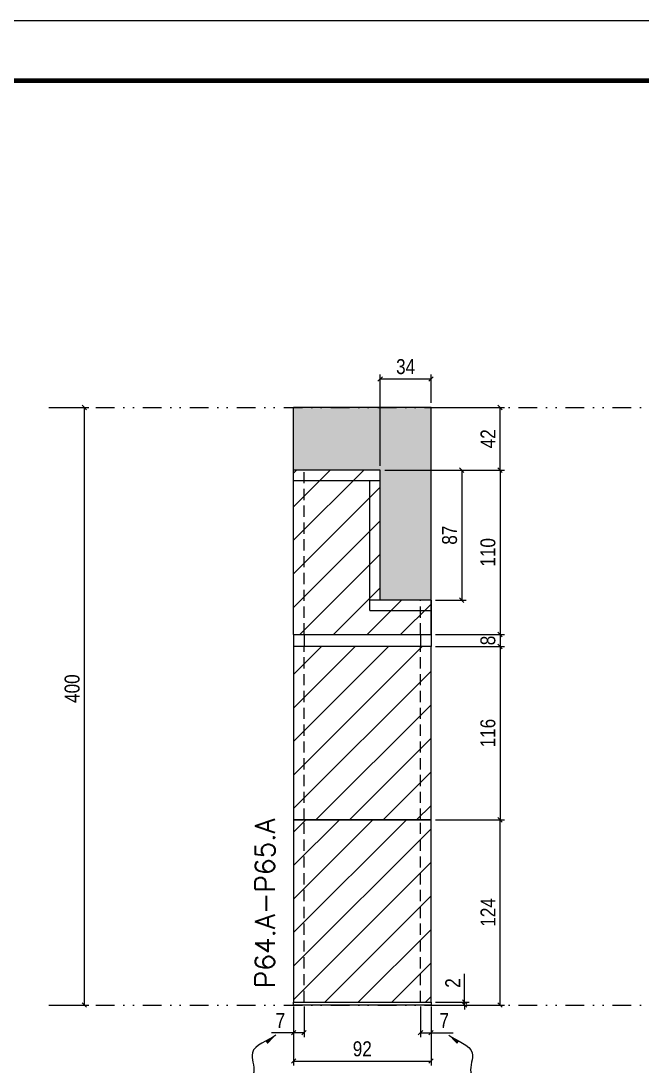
# Model space of a CAD drawing. Extents: x 28748 to 35002, y 14885 to 43501.
# Drawn here: x 29164 to 29580, y 35910 to 36609 of the extents above; entities that cross this region are included whole.
import ezdxf

# ---------------------------------------------------------------- set-up
doc = ezdxf.new("R2010")
doc.units = 0
for name, pattern in [('DASHED', [0.75, 0.5, -0.25]), ('DIVIDE2', [0.625, 0.25, -0.125, 0, -0.125, 0, -0.125]), ('HIDDEN', [0.375, 0.25, -0.125])]:
    doc.linetypes.add(name, pattern=pattern)
for name, color, linetype in [('COTA', 241, 'Continuous'), ('Nível', 160, 'Continuous'), ('Painéis', 200, 'Continuous'), ('SARR_2.2x7', 40, 'Continuous'), ('Sarrafo de Pressão', 42, 'HIDDEN')]:
    doc.layers.add(name, color=color, linetype=linetype)
for name, color, linetype, lineweight in [('Folhas', 255, 'Continuous', 9), ('Hachura', 251, 'Continuous', 9), ('SARRAFO DE PRESSAO', 251, 'DASHED', 9), ('Texto Seção', 7, 'Continuous', 15)]:
    doc.layers.add(name, color=color, linetype=linetype, lineweight=lineweight)
doc.styles.add('COTA TECNICA', font='techl___.ttf', dxfattribs={"height": 10})
doc.styles.add('COTA TECNICA-50', font='techl___.ttf', dxfattribs={"height": 10})
doc.styles.add('REGUA-120', font='ROMANS.shx', dxfattribs={"height": 15})
doc.styles.get("Standard").update_dxf_attribs({"font": 'arial.ttf'})
doc.dimstyles.new('COTA PAINEL-50', dxfattribs={"dimtxt": 10, "dimasz": 3, "dimexe": 3, "dimexo": 3, "dimgap": 3, "dimtad": 1, "dimdec": 1, "dimzin": 12, "dimdsep": 46, "dimtxsty": 'COTA TECNICA-50', "dimblk1": 'OBLIQUE', "dimblk2": 'OBLIQUE', "dimsah": 1, "dimcen": 0.9, "dimclrd": 4, "dimclre": 4, "dimclrt": 240, "dimadec": 1, "dimazin": 3, "dimtfac": 1, "dimtdec": 1, "dimtmove": 0, "dimatfit": 3, "dimfxl": 1, "dimtolj": 1, "dimtzin": 12, "dimarcsym": 0})
doc.dimstyles.new('PAINEL', dxfattribs={"dimtxt": 10, "dimasz": 3, "dimexe": 3, "dimexo": 3, "dimgap": 3, "dimtad": 1, "dimdec": 1, "dimzin": 12, "dimdsep": 46, "dimtxsty": 'COTA TECNICA', "dimblk1": 'OBLIQUE', "dimblk2": 'OBLIQUE', "dimsah": 1, "dimcen": 0.9, "dimclrd": 4, "dimclre": 4, "dimclrt": 240, "dimadec": 1, "dimazin": 3, "dimtfac": 1, "dimtdec": 1, "dimtmove": 0, "dimatfit": 3, "dimfxl": 1, "dimtolj": 1, "dimtzin": 12, "dimarcsym": 0})
doc.dimstyles.get("Standard").update_dxf_attribs({"dimtxt": 0.18, "dimasz": 0.18, "dimexe": 0.18, "dimexo": 0.0625, "dimgap": 0.09, "dimtad": 0, "dimtih": 1, "dimtoh": 1, "dimdec": 4, "dimzin": 0, "dimdsep": 46, "dimtxsty": 'Standard', "dimcen": 0.09, "dimadec": 0, "dimazin": 0, "dimtfac": 1, "dimtdec": 4, "dimtofl": 0, "dimtmove": 0, "dimatfit": 3, "dimfxl": 1, "dimtolj": 1, "dimtzin": 0, "dimarcsym": 0})

# ---------------------------------------------------------------- blocks, each defined once
blk = doc.blocks.new('9999999999')
at = {"layer": 'Folhas'}
blk.add_lwpolyline([(98138.98, 34190.21), (99623.98, 34190.21), (99623.98, 35240.21), (98138.98, 35240.21)], close=True, dxfattribs=at)
at = {"layer": 'Folhas', "color": 30, "const_width": 3}
blk.add_lwpolyline([(98213.98, 34230.21), (99583.98, 34230.21), (99583.98, 35200.21), (98213.98, 35200.21)], close=True, dxfattribs=at)
blk = doc.blocks.new('_Oblique')
at = {"color": 0, "linetype": 'ByBlock', "lineweight": -2}
blk.add_line((-0.5, -0.5), (0.5, 0.5), dxfattribs=at)
blk = doc.blocks.new('*D1562')
at = {"layer": 'COTA', "color": 4, "linetype": 'ByBlock', "lineweight": -2, "transparency": 16777216}
for p, q in [((29186, 36350.58), (29209.72, 36350.58)), ((29206.72, 36350.58), (29206.72, 35950.58)), ((29186, 35950.58), (29209.72, 35950.58))]:
    blk.add_line(p, q, dxfattribs=at)
at = {"layer": 'Defpoints', "color": 0, "linetype": 'ByBlock', "transparency": 16777216}
for p in [(29183, 36350.58), (29183, 35950.58), (29206.72, 35950.58)]:
    blk.add_point(p, dxfattribs=at)
at = {"layer": 'COTA', "color": 4, "linetype": 'ByBlock', "lineweight": -2, "transparency": 16777216, "xscale": 3, "yscale": 3, "zscale": 3}
for p, rotation in [((29206.72, 36350.58), 90), ((29206.72, 35950.58), 270)]:
    blk.add_blockref('_Oblique', p, dxfattribs=dict(at, rotation=rotation))
at = {"layer": 'COTA', "color": 240, "linetype": 'ByBlock', "transparency": 16777216, "insert": (29198.61, 36162.36), "char_height": 10, "attachment_point": 5, "rotation": 90, "style": 'COTA TECNICA'}
blk.add_mtext('\\A1;400', dxfattribs=at)
blk = doc.blocks.new('*D567')
at = {"layer": 'COTA', "color": 4, "lineweight": -2, "transparency": 16777216}
for p, q in [((29346.85, 35949.58), (29346.85, 35910.12)), ((29438.85, 35949.58), (29438.85, 35910.12)), ((29346.85, 35913.12), (29438.85, 35913.12))]:
    blk.add_line(p, q, dxfattribs=at)
at = {"layer": 'Defpoints', "color": 0, "transparency": 16777216}
for p in [(29346.85, 35952.58), (29438.85, 35952.58), (29438.85, 35913.12)]:
    blk.add_point(p, dxfattribs=at)
at = {"layer": 'COTA', "color": 4, "lineweight": -2, "transparency": 16777216, "xscale": 3, "yscale": 3, "zscale": 3, "rotation": 180}
blk.add_blockref('_Oblique', (29346.85, 35913.12), dxfattribs=at)
at = {"layer": 'COTA', "color": 4, "lineweight": -2, "transparency": 16777216, "xscale": 3, "yscale": 3, "zscale": 3}
blk.add_blockref('_Oblique', (29438.85, 35913.12), dxfattribs=at)
at = {"layer": 'COTA', "color": 240, "transparency": 16777216, "insert": (29392.85, 35921.21), "char_height": 10, "attachment_point": 5, "style": 'COTA TECNICA'}
blk.add_mtext('\\A1;92', dxfattribs=at)
blk = doc.blocks.new('*D568')
at = {"layer": 'COTA', "color": 4, "lineweight": -2, "transparency": 16777216}
for p, q in [((29346.85, 35947.58), (29346.85, 35929.07)), ((29353.85, 35949.58), (29353.85, 35929.07)), ((29346.85, 35932.07), (29332.12, 35932.07)), ((29353.85, 35932.07), (29346.85, 35932.07))]:
    blk.add_line(p, q, dxfattribs=at)
at = {"layer": 'Defpoints', "color": 0, "transparency": 16777216}
for p in [(29353.85, 35952.58), (29346.85, 35950.58), (29346.85, 35932.07)]:
    blk.add_point(p, dxfattribs=at)
at = {"layer": 'COTA', "color": 4, "lineweight": -2, "transparency": 16777216, "xscale": 3, "yscale": 3, "zscale": 3, "rotation": 180}
blk.add_blockref('_Oblique', (29346.85, 35932.07), dxfattribs=at)
at = {"layer": 'COTA', "color": 4, "lineweight": -2, "transparency": 16777216, "xscale": 3, "yscale": 3, "zscale": 3}
blk.add_blockref('_Oblique', (29353.85, 35932.07), dxfattribs=at)
at = {"layer": 'COTA', "color": 240, "transparency": 16777216, "insert": (29337.98, 35940.14), "char_height": 10, "attachment_point": 5, "style": 'COTA TECNICA-50'}
blk.add_mtext('\\A1;7', dxfattribs=at)
blk = doc.blocks.new('*D569')
at = {"layer": 'COTA', "color": 4, "lineweight": -2, "transparency": 16777216}
for p, q in [((29431.85, 35949.58), (29431.85, 35929.07)), ((29438.85, 35947.58), (29438.85, 35929.07)), ((29431.85, 35932.07), (29438.85, 35932.07)), ((29438.85, 35932.07), (29453.58, 35932.07))]:
    blk.add_line(p, q, dxfattribs=at)
at = {"layer": 'Defpoints', "color": 0, "transparency": 16777216}
for p in [(29431.85, 35952.58), (29438.85, 35950.58), (29438.85, 35932.07)]:
    blk.add_point(p, dxfattribs=at)
at = {"layer": 'COTA', "color": 4, "lineweight": -2, "transparency": 16777216, "xscale": 3, "yscale": 3, "zscale": 3, "rotation": 180}
blk.add_blockref('_Oblique', (29431.85, 35932.07), dxfattribs=at)
at = {"layer": 'COTA', "color": 4, "lineweight": -2, "transparency": 16777216, "xscale": 3, "yscale": 3, "zscale": 3}
blk.add_blockref('_Oblique', (29438.85, 35932.07), dxfattribs=at)
at = {"layer": 'COTA', "color": 240, "transparency": 16777216, "insert": (29447.72, 35940.14), "char_height": 10, "attachment_point": 5, "style": 'COTA TECNICA-50'}
blk.add_mtext('\\A1;7', dxfattribs=at)
blk = doc.blocks.new('*D570')
at = {"layer": 'COTA', "color": 4, "lineweight": -2, "transparency": 16777216}
for p, q in [((29441.85, 36074.58), (29488.09, 36074.58)), ((29485.09, 35950.58), (29485.09, 36074.58)), ((29441.85, 35950.58), (29488.09, 35950.58))]:
    blk.add_line(p, q, dxfattribs=at)
at = {"layer": 'Defpoints', "color": 0, "transparency": 16777216}
for p in [(29438.85, 36074.58), (29485.09, 36074.58), (29438.85, 35950.58)]:
    blk.add_point(p, dxfattribs=at)
at = {"layer": 'COTA', "color": 4, "lineweight": -2, "transparency": 16777216, "xscale": 3, "yscale": 3, "zscale": 3}
for p, rotation in [((29485.09, 36074.58), 90), ((29485.09, 35950.58), 270)]:
    blk.add_blockref('_Oblique', p, dxfattribs=dict(at, rotation=rotation))
at = {"layer": 'COTA', "color": 240, "transparency": 16777216, "insert": (29477.02, 36012.58), "char_height": 10, "attachment_point": 5, "rotation": 90, "style": 'COTA TECNICA-50'}
blk.add_mtext('\\A1;124', dxfattribs=at)
blk = doc.blocks.new('*D571')
at = {"layer": 'COTA', "color": 4, "lineweight": -2, "transparency": 16777216}
for p, q in [((29461.38, 35952.58), (29461.38, 35971.38)), ((29441.85, 35952.58), (29464.38, 35952.58)), ((29461.38, 35950.58), (29461.38, 35952.58)), ((29441.85, 35950.58), (29464.38, 35950.58)), ((29461.38, 35950.58), (29461.38, 35947.58))]:
    blk.add_line(p, q, dxfattribs=at)
at = {"layer": 'Defpoints', "color": 0, "transparency": 16777216}
for p in [(29438.85, 35952.58), (29438.85, 35950.58), (29461.38, 35950.58)]:
    blk.add_point(p, dxfattribs=at)
at = {"layer": 'COTA', "color": 4, "lineweight": -2, "transparency": 16777216, "xscale": 3, "yscale": 3, "zscale": 3}
for p, rotation in [((29461.38, 35952.58), 270), ((29461.38, 35950.58), 90)]:
    blk.add_blockref('_Oblique', p, dxfattribs=dict(at, rotation=rotation))
at = {"layer": 'COTA', "color": 240, "transparency": 16777216, "insert": (29453.38, 35965.32), "char_height": 10, "attachment_point": 5, "rotation": 90, "style": 'COTA TECNICA-50'}
blk.add_mtext('\\A1;2', dxfattribs=at)
blk = doc.blocks.new('*D572')
at = {"layer": 'COTA', "color": 4, "linetype": 'ByBlock', "lineweight": -2, "transparency": 16777216}
for p, q in [((29441.85, 36190.58), (29488.09, 36190.58)), ((29485.09, 36190.58), (29485.09, 36074.58)), ((29441.85, 36074.58), (29488.09, 36074.58))]:
    blk.add_line(p, q, dxfattribs=at)
at = {"layer": 'Defpoints', "color": 0, "linetype": 'ByBlock', "transparency": 16777216}
for p in [(29438.85, 36190.58), (29438.85, 36074.58), (29485.09, 36074.58)]:
    blk.add_point(p, dxfattribs=at)
at = {"layer": 'COTA', "color": 4, "linetype": 'ByBlock', "lineweight": -2, "transparency": 16777216, "xscale": 3, "yscale": 3, "zscale": 3}
for p, rotation in [((29485.09, 36190.58), 90), ((29485.09, 36074.58), 270)]:
    blk.add_blockref('_Oblique', p, dxfattribs=dict(at, rotation=rotation))
at = {"layer": 'COTA', "color": 240, "linetype": 'ByBlock', "transparency": 16777216, "insert": (29476.99, 36132.58), "char_height": 10, "attachment_point": 5, "rotation": 90, "style": 'COTA TECNICA'}
blk.add_mtext('\\A1;116', dxfattribs=at)
blk = doc.blocks.new('*D2401')
at = {"layer": 'COTA', "color": 4, "lineweight": -2, "transparency": 16777216}
for p, q in [((29407.85, 36308.58), (29488.09, 36308.58)), ((29485.09, 36308.58), (29485.09, 36198.58)), ((29441.85, 36198.58), (29488.09, 36198.58))]:
    blk.add_line(p, q, dxfattribs=at)
at = {"layer": 'Defpoints', "color": 0, "transparency": 16777216}
for p in [(29404.85, 36308.58), (29438.85, 36198.58), (29485.09, 36198.58)]:
    blk.add_point(p, dxfattribs=at)
at = {"layer": 'COTA', "color": 4, "lineweight": -2, "transparency": 16777216, "xscale": 3, "yscale": 3, "zscale": 3}
for p, rotation in [((29485.09, 36308.58), 90), ((29485.09, 36198.58), 270)]:
    blk.add_blockref('_Oblique', p, dxfattribs=dict(at, rotation=rotation))
at = {"layer": 'COTA', "color": 240, "transparency": 16777216, "insert": (29476.99, 36253.58), "char_height": 10, "attachment_point": 5, "rotation": 90, "style": 'COTA TECNICA'}
blk.add_mtext('\\A1;110', dxfattribs=at)
blk = doc.blocks.new('*D2402')
at = {"layer": 'COTA', "color": 4, "lineweight": -2, "transparency": 16777216}
for p, q in [((29441.85, 36350.58), (29488.09, 36350.58)), ((29485.09, 36308.58), (29485.09, 36350.58)), ((29407.85, 36308.58), (29488.09, 36308.58))]:
    blk.add_line(p, q, dxfattribs=at)
at = {"layer": 'Defpoints', "color": 0, "transparency": 16777216}
for p in [(29438.85, 36350.58), (29485.09, 36350.58), (29404.85, 36308.58)]:
    blk.add_point(p, dxfattribs=at)
at = {"layer": 'COTA', "color": 4, "lineweight": -2, "transparency": 16777216, "xscale": 3, "yscale": 3, "zscale": 3}
for p, rotation in [((29485.09, 36350.58), 90), ((29485.09, 36308.58), 270)]:
    blk.add_blockref('_Oblique', p, dxfattribs=dict(at, rotation=rotation))
at = {"layer": 'COTA', "color": 240, "transparency": 16777216, "insert": (29477.02, 36329.58), "char_height": 10, "attachment_point": 5, "rotation": 90, "style": 'COTA TECNICA'}
blk.add_mtext('\\A1;42', dxfattribs=at)
blk = doc.blocks.new('*D2403')
at = {"layer": 'COTA', "color": 4, "lineweight": -2, "transparency": 16777216}
for p, q in [((29407.85, 36308.58), (29462.42, 36308.58)), ((29459.42, 36308.58), (29459.42, 36221.58)), ((29441.85, 36221.58), (29462.42, 36221.58))]:
    blk.add_line(p, q, dxfattribs=at)
at = {"layer": 'Defpoints', "color": 0, "transparency": 16777216}
for p in [(29404.85, 36308.58), (29438.85, 36221.58), (29459.42, 36221.58)]:
    blk.add_point(p, dxfattribs=at)
at = {"layer": 'COTA', "color": 4, "lineweight": -2, "transparency": 16777216, "xscale": 3, "yscale": 3, "zscale": 3}
for p, rotation in [((29459.42, 36308.58), 90), ((29459.42, 36221.58), 270)]:
    blk.add_blockref('_Oblique', p, dxfattribs=dict(at, rotation=rotation))
at = {"layer": 'COTA', "color": 240, "transparency": 16777216, "insert": (29451.33, 36265.08), "char_height": 10, "attachment_point": 5, "rotation": 90, "style": 'COTA TECNICA'}
blk.add_mtext('\\A1;87', dxfattribs=at)
blk = doc.blocks.new('*D2404')
at = {"layer": 'COTA', "color": 4, "lineweight": -2, "transparency": 16777216}
for p, q in [((29404.85, 36311.58), (29404.85, 36372.62)), ((29438.85, 36353.58), (29438.85, 36372.62)), ((29404.85, 36369.62), (29438.85, 36369.62))]:
    blk.add_line(p, q, dxfattribs=at)
at = {"layer": 'Defpoints', "color": 0, "transparency": 16777216}
for p in [(29438.85, 36369.62), (29438.85, 36350.58), (29404.85, 36308.58)]:
    blk.add_point(p, dxfattribs=at)
at = {"layer": 'COTA', "color": 4, "lineweight": -2, "transparency": 16777216, "xscale": 3, "yscale": 3, "zscale": 3, "rotation": 180}
blk.add_blockref('_Oblique', (29404.85, 36369.62), dxfattribs=at)
at = {"layer": 'COTA', "color": 4, "lineweight": -2, "transparency": 16777216, "xscale": 3, "yscale": 3, "zscale": 3}
blk.add_blockref('_Oblique', (29438.85, 36369.62), dxfattribs=at)
at = {"layer": 'COTA', "color": 240, "transparency": 16777216, "insert": (29421.85, 36377.84), "char_height": 10, "attachment_point": 5, "style": 'COTA TECNICA'}
blk.add_mtext('\\A1;34', dxfattribs=at)
blk = doc.blocks.new('*D2551')
at = {"layer": 'COTA', "color": 4, "lineweight": -2, "transparency": 16777216}
for p, q in [((29441.85, 36198.58), (29488.09, 36198.58)), ((29485.09, 36198.58), (29485.09, 36190.58)), ((29441.85, 36190.58), (29488.09, 36190.58))]:
    blk.add_line(p, q, dxfattribs=at)
at = {"layer": 'Defpoints', "color": 0, "transparency": 16777216}
for p in [(29438.85, 36198.58), (29438.85, 36190.58), (29485.09, 36190.58)]:
    blk.add_point(p, dxfattribs=at)
at = {"layer": 'COTA', "color": 4, "lineweight": -2, "transparency": 16777216, "xscale": 3, "yscale": 3, "zscale": 3}
for p, rotation in [((29485.09, 36198.58), 90), ((29485.09, 36190.58), 270)]:
    blk.add_blockref('_Oblique', p, dxfattribs=dict(at, rotation=rotation))
at = {"layer": 'COTA', "color": 240, "transparency": 16777216, "insert": (29476.99, 36194.58), "char_height": 10, "attachment_point": 5, "rotation": 90, "style": 'COTA TECNICA'}
blk.add_mtext('\\A1;8', dxfattribs=at)

msp = doc.modelspace()

# ---------------------------------------------------------------- hatches: boundary and pattern name
at = {"layer": 'COTA', "linetype": 'ByBlock'}
h = msp.add_hatch(dxfattribs=at)
h.set_pattern_fill('AR-CONC', color=256, scale=0.03)
h.set_pattern_definition([(50, (0, 8), (5.46554007, -0.47817257), [0.5715, -6.2865]), (355, (0, 8), (-1.05730264, 5.73170536), [0.4572, -5.0292175]), (100.451445, (0.4555, 7.96), (4.4082374, 5.25353256), [0.48570026, -5.34270734]), (46.1842, (0, 9.524), (8.1323712, -1.2612698), [0.85725, -9.42975]), (96.635558, (0.678, 9.419), (7.122124, 7.4227837), [0.7285507, -8.0140682]), (351.184151, (0, 9.524), (7.122124, 7.4227837), [0.685799, -7.543792]), (21, (0.762, 9.143), (4.54843174, -3.06795595), [0.5715, -6.2865]), (326, (0.762, 9.143), (1.85406085, 5.525639), [0.4572, -5.0292]), (71.451445, (1.141, 8.8873), (6.4024926, 2.45768307), [0.48570026, -5.3426981]), (37.5, (0, 8), (0.0926581, 2.53665117), [0, -4.96824, 0, -5.1054, 0, -5.04825]), (7.5, (0, 8), (2.00458988, 3.00541724), [0, -2.91084, 0, -4.85394, 0, -1.92405]), (327.5, (-1.6993, 8), (4.067717855, -0.17186232), [0, -1.905, 0, -5.9436, 0, -7.8867]), (317.5, (-2.4613, 8), (4.44387544, 0.76279473), [0, -2.4765, 0, -3.94716, 0, -5.6007])])
h.paths.add_polyline_path([(29438.85, 36350.58), (29346.85, 36350.58), (29346.85, 36308.58), (29404.85, 36308.58), (29404.85, 36221.58), (29438.85, 36221.58)])
at = {"layer": 'Hachura'}
h = msp.add_hatch(dxfattribs=at)
h.set_pattern_fill('ANSI31', color=256, scale=5)
h.paths.add_polyline_path([(29404.85, 36308.58), (29346.85, 36308.58), (29346.85, 36198.58), (29438.85, 36198.58), (29438.85, 36221.58), (29404.85, 36221.58)])
h = msp.add_hatch(dxfattribs=at)
h.set_pattern_fill('ANSI31', color=256, scale=5)
h.paths.add_polyline_path([(29438.85, 36190.58), (29404.85, 36190.58), (29346.85, 36190.58), (29346.85, 36074.58), (29438.85, 36074.58)])
at = {"layer": 'Hachura', "linetype": 'ByBlock'}
h = msp.add_hatch(dxfattribs=at)
h.set_pattern_fill('ANSI31', color=256, scale=5)
h.set_pattern_definition([(45, (-100272.658, 8260.539), (-11.2253202, 11.2253202), [])])
h.paths.add_polyline_path([(29438.85, 36074.58), (29346.85, 36074.58), (29346.85, 35952.58), (29438.85, 35952.58)])

# ---------------------------------------------------------------- linework, layer by layer
at = {"layer": 'COTA', "linetype": 'ByBlock'}
for p, q in [((29438.85, 36350.58), (29346.85, 36350.58)), ((29346.85, 36308.58), (29346.85, 36350.58)), ((29438.85, 36198.58), (29438.85, 36350.58))]:
    msp.add_line(p, q, dxfattribs=at)
at = {"layer": 'Nível', "color": 4, "linetype": 'DIVIDE2', "ltscale": 50}
for p, q in [((29183, 36350.58), (30193.34, 36350.58)), ((29183, 35950.58), (30193.34, 35950.58))]:
    msp.add_line(p, q, dxfattribs=at)
at = {"layer": 'Painéis'}
for p, q in [((29346.85, 36198.58), (29346.85, 36308.58)), ((29404.85, 36308.58), (29346.85, 36308.58)), ((29404.85, 36221.58), (29404.85, 36308.58)), ((29438.85, 36221.58), (29404.85, 36221.58)), ((29438.85, 36221.58), (29438.85, 36198.58)), ((29346.85, 36198.58), (29438.85, 36198.58)), ((29346.85, 36198.58), (29346.85, 36190.58)), ((29438.85, 36198.58), (29438.85, 36190.58))]:
    msp.add_line(p, q, dxfattribs=at)
msp.add_lwpolyline([(29438.85, 36190.58), (29346.85, 36190.58), (29346.85, 36074.58), (29438.85, 36074.58), (29438.85, 36190.58)], dxfattribs=at)
for points in [[(29346.85, 35952.58), (29438.85, 35952.58), (29438.85, 36074.58), (29346.85, 36074.58)], [(29346.85, 35952.58), (29438.85, 35952.58), (29438.85, 35950.58), (29346.85, 35950.58)]]:
    msp.add_lwpolyline(points, close=True, dxfattribs=at)
at = {"layer": 'SARR_2.2x7'}
for p, q in [((29346.85, 36301.58), (29404.85, 36301.58)), ((29397.85, 36221.58), (29397.85, 36301.58)), ((29397.85, 36214.58), (29397.85, 36221.58)), ((29404.85, 36221.58), (29397.85, 36221.58)), ((29397.85, 36214.58), (29438.85, 36214.58))]:
    msp.add_line(p, q, dxfattribs=at)
at = {"layer": 'Sarrafo de Pressão', "ltscale": 30}
for p, q in [((29353.85, 36198.58), (29353.85, 36308.58)), ((29431.85, 36198.58), (29431.85, 36221.58)), ((29353.85, 36198.58), (29353.85, 36190.58)), ((29431.85, 36198.58), (29431.85, 36190.58)), ((29353.85, 36074.58), (29353.85, 36190.58)), ((29431.85, 36074.58), (29431.85, 36190.58)), ((29353.85, 35952.58), (29353.85, 36074.58)), ((29431.85, 35952.58), (29431.85, 36074.58))]:
    msp.add_line(p, q, dxfattribs=at)

# ---------------------------------------------------------------- block references
at = {"layer": 'SARRAFO DE PRESSAO', "color": 6, "linetype": 'ByBlock'}
msp.add_blockref('9999999999', (-69390.64, 1369.09), dxfattribs=at)

# ---------------------------------------------------------------- texts
at = {"layer": 'Texto Seção', "insert": (29334.23, 35961.83), "char_height": 13, "width": 285.3299, "attachment_point": 7, "rotation": 90, "style": 'REGUA-120'}
msp.add_mtext('P64.A-P65.A', dxfattribs=at)

# ---------------------------------------------------------------- dimensions: what is measured, and where the dimension line sits
at = {"layer": 'COTA'}
for base, p1, p2, dimstyle, picture, middle in [((29438.85, 36369.62), (29404.85, 36308.58), (29438.85, 36350.58), 'PAINEL', '*D2404', (29421.85, 36377.84)), ((29438.85, 35932.07), (29431.85, 35952.58), (29438.85, 35950.58), 'COTA PAINEL-50', '*D569', (29447.72, 35940.14))]:
    dim = msp.add_linear_dim(base=base, p1=p1, p2=p2, dimstyle=dimstyle, dxfattribs=at)
    dim.commit()
    dim.dimension.update_dxf_attribs({"geometry": picture, "text_midpoint": middle})
at = {"layer": 'COTA', "linetype": 'ByBlock'}
dim = msp.add_linear_dim(base=(29206.72, 35950.58), p1=(29183, 36350.58), p2=(29183, 35950.58), angle=90, dimstyle='PAINEL', dxfattribs=at)
dim.commit()
dim.dimension.update_dxf_attribs({"geometry": '*D1562', "text_midpoint": (29206.72, 36162.36), "dimtype": 160})
at = {"layer": 'COTA'}
for base, p1, p2, angle, dimstyle, picture, middle in [((29485.09, 36350.58), (29404.85, 36308.58), (29438.85, 36350.58), 90, 'PAINEL', '*D2402', (29477.02, 36329.58)), ((29485.09, 36198.58), (29404.85, 36308.58), (29438.85, 36198.58), 90, 'PAINEL', '*D2401', (29476.99, 36253.58)), ((29459.42, 36221.58), (29404.85, 36308.58), (29438.85, 36221.58), 90, 'PAINEL', '*D2403', (29451.33, 36265.08)), ((29485.09, 36074.58), (29438.85, 35950.58), (29438.85, 36074.58), 90, 'COTA PAINEL-50', '*D570', (29477.02, 36012.58)), ((29346.85, 35932.07), (29353.85, 35952.58), (29346.85, 35950.58), 180, 'COTA PAINEL-50', '*D568', (29337.98, 35940.14))]:
    dim = msp.add_linear_dim(base=base, p1=p1, p2=p2, angle=angle, dimstyle=dimstyle, dxfattribs=at)
    dim.commit()
    dim.dimension.update_dxf_attribs({"geometry": picture, "text_midpoint": middle})
for base, p1, p2, dimstyle, picture, middle in [((29485.09, 36190.58), (29438.85, 36198.58), (29438.85, 36190.58), 'PAINEL', '*D2551', (29485.09, 36194.58)), ((29461.38, 35950.58), (29438.85, 35952.58), (29438.85, 35950.58), 'COTA PAINEL-50', '*D571', (29461.38, 35965.32))]:
    dim = msp.add_linear_dim(base=base, p1=p1, p2=p2, angle=90, dimstyle=dimstyle, dxfattribs=at)
    dim.commit()
    dim.dimension.update_dxf_attribs({"geometry": picture, "text_midpoint": middle, "dimtype": 160})
at = {"layer": 'COTA', "linetype": 'ByBlock'}
dim = msp.add_linear_dim(base=(29485.09, 36074.58), p1=(29438.85, 36190.58), p2=(29438.85, 36074.58), angle=90, dimstyle='PAINEL', dxfattribs=at)
dim.commit()
dim.dimension.update_dxf_attribs({"geometry": '*D572', "text_midpoint": (29476.99, 36132.58)})
at = {"layer": 'COTA'}
dim = msp.add_linear_dim(base=(29438.85, 35913.12), p1=(29346.85, 35952.58), p2=(29438.85, 35952.58), dimstyle='PAINEL', override={"dimarcsym": 2}, dxfattribs=at)
dim.commit()
dim.dimension.update_dxf_attribs({"geometry": '*D567', "text_midpoint": (29392.85, 35921.21)})

# ---------------------------------------------------------------- leaders
at = {"layer": 'COTA', "path_type": 1}
for points in [[(29335.02, 35930.4), (29319.24, 35918.56), (29320.16, 35905.55), (29314.61, 35895.77)], [(29450.68, 35930.4), (29466.46, 35918.56), (29465.54, 35905.55), (29471.09, 35895.77)]]:
    msp.add_leader(points, dimstyle='Standard', override={"dimasz": 8}, dxfattribs=at)

doc.saveas('drawing.dxf')
